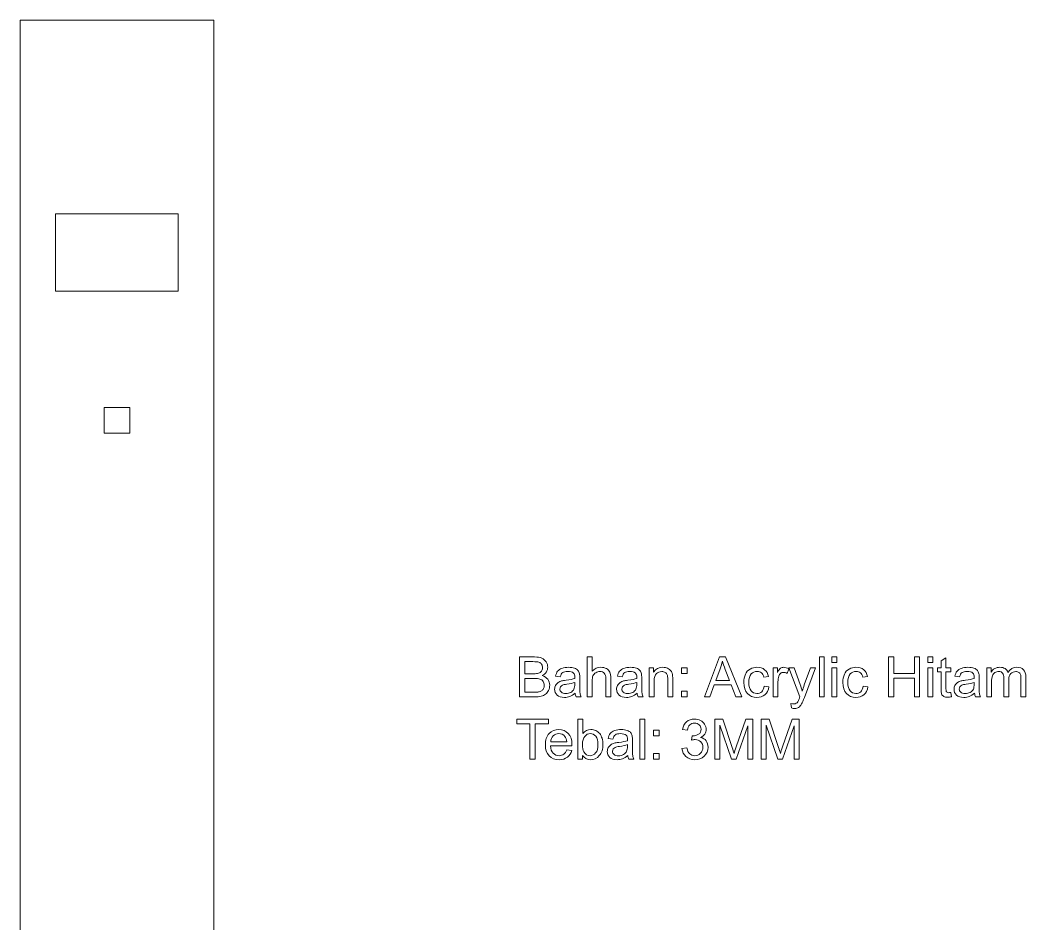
# Model space of a CAD drawing. Header units: centimetres. Extents: x -39 to 39, y -70 to 70.
# Drawn here: x -38.9 to 38.9, y 0 to 70 of the extents above; entities that cross this region are included whole.
import ezdxf

# ---------------------------------------------------------------- set-up
doc = ezdxf.new("R2010")
doc.units = ezdxf.units.CM
doc.header["$MEASUREMENT"] = 0
doc.layers.add('Layer 1', color=7, linetype='Continuous')

msp = doc.modelspace()

# ---------------------------------------------------------------- linework, layer by layer
at = {"layer": 'Layer 1', "color": 250, "lineweight": 20}
for points, knots in [([(-38.94875, -70), (-38.94875, -70), (-23.94875, -70), (-23.94875, -70), (-23.94875, -70), (-23.94875, 70), (-23.94875, 70), (-23.94875, 70), (-38.94875, 70), (-38.94875, 70), (-38.94875, 70), (-38.94875, -70), (-38.94875, -70)], [0, 0, 0, 0, 0.25, 0.25, 0.25, 0.5, 0.5, 0.5, 0.75, 0.75, 0.75, 1, 1, 1, 1]), ([(-36.19875, 55.00004), (-36.19875, 55.00004), (-30.94495, 55.00004), (-30.94495, 55.00004), (-30.94495, 55.00004), (-26.69875, 55.00004), (-26.69875, 55.00004), (-26.69875, 55.00004), (-26.69875, 52.01229), (-26.69875, 52.01229), (-26.69875, 52.01229), (-26.69875, 49.00004), (-26.69875, 49.00004), (-26.69875, 49.00004), (-36.19875, 49.00004), (-36.19875, 49.00004), (-36.19875, 49.00004), (-36.19875, 55.00004), (-36.19875, 55.00004)], [0, 0, 0, 0, 0.16666667, 0.16666667, 0.16666667, 0.33333333, 0.33333333, 0.33333333, 0.5, 0.5, 0.5, 0.66666667, 0.66666667, 0.66666667, 0.83333333, 0.83333333, 0.83333333, 1, 1, 1, 1]), ([(-32.44875, 40.00038), (-32.44875, 40.00038), (-31.43769, 40.00038), (-31.43769, 40.00038), (-31.43769, 40.00038), (-30.44875, 40.00038), (-30.44875, 40.00038), (-30.44875, 40.00038), (-30.44875, 38.85604), (-30.44875, 38.85604), (-30.44875, 38.85604), (-30.44875, 38.00038), (-30.44875, 38.00038), (-30.44875, 38.00038), (-32.44875, 38.00038), (-32.44875, 38.00038), (-32.44875, 38.00038), (-32.44875, 40.00038), (-32.44875, 40.00038)], [0, 0, 0, 0, 0.16666667, 0.16666667, 0.16666667, 0.33333333, 0.33333333, 0.33333333, 0.5, 0.5, 0.5, 0.66666667, 0.66666667, 0.66666667, 0.83333333, 0.83333333, 0.83333333, 1, 1, 1, 1])]:
    msp.add_open_spline(points, degree=3, knots=knots, dxfattribs=at)
at = {"layer": 'Layer 1', "color": 250, "lineweight": 9}
for points, knots in [([(-0.26784, 17.58457), (-0.26784, 17.58457), (-0.26784, 20.67369), (-0.26784, 20.67369), (-0.26784, 20.67369), (0.89131, 20.67369), (0.89131, 20.67369), (1.12715, 20.67369), (1.31627, 20.64277), (1.45936, 20.58021), (1.60174, 20.51765), (1.7132, 20.42129), (1.79373, 20.29114), (1.87499, 20.16171), (1.91525, 20.02581), (1.91525, 19.88343), (1.91525, 19.75184), (1.8793, 19.62744), (1.80811, 19.51095), (1.73692, 19.39447), (1.62906, 19.30027), (1.48453, 19.22836), (1.67149, 19.17371), (1.8153, 19.08023), (1.91525, 18.94792), (2.01592, 18.81633), (2.06626, 18.6603), (2.06626, 18.48053), (2.06626, 18.33528), (2.03534, 18.20081), (1.97422, 18.07641), (1.9131, 17.95201), (1.83759, 17.85638), (1.74771, 17.78879), (1.65784, 17.72191), (1.54493, 17.67086), (1.40975, 17.63634), (1.27385, 17.60183), (1.10775, 17.58457), (0.91071, 17.58457), (0.91071, 17.58457), (-0.26784, 17.58457), (-0.26784, 17.58457)], [0, 0, 0, 0, 0.07142857, 0.07142857, 0.07142857, 0.14285714, 0.14285714, 0.14285714, 0.21428571, 0.21428571, 0.21428571, 0.28571429, 0.28571429, 0.28571429, 0.35714286, 0.35714286, 0.35714286, 0.42857143, 0.42857143, 0.42857143, 0.5, 0.5, 0.5, 0.57142857, 0.57142857, 0.57142857, 0.64285714, 0.64285714, 0.64285714, 0.71428571, 0.71428571, 0.71428571, 0.78571429, 0.78571429, 0.78571429, 0.85714286, 0.85714286, 0.85714286, 0.92857143, 0.92857143, 0.92857143, 1, 1, 1, 1]), ([(0.14203, 19.37505), (0.14203, 19.37505), (0.81006, 19.37505), (0.81006, 19.37505), (0.99125, 19.37505), (1.1214, 19.38727), (1.19978, 19.411), (1.30405, 19.44192), (1.38242, 19.4937), (1.43492, 19.5656), (1.48741, 19.63751), (1.51401, 19.72739), (1.51401, 19.83597), (1.51401, 19.9388), (1.48956, 20.0294), (1.43995, 20.10706), (1.39106, 20.18544), (1.32059, 20.23937), (1.22926, 20.26813), (1.13794, 20.2969), (0.98118, 20.31128), (0.75972, 20.31128), (0.75972, 20.31128), (0.14203, 20.31128), (0.14203, 20.31128), (0.14203, 20.31128), (0.14203, 19.37505), (0.14203, 19.37505)], [0, 0, 0, 0, 0.11111111, 0.11111111, 0.11111111, 0.22222222, 0.22222222, 0.22222222, 0.33333333, 0.33333333, 0.33333333, 0.44444444, 0.44444444, 0.44444444, 0.55555556, 0.55555556, 0.55555556, 0.66666667, 0.66666667, 0.66666667, 0.77777778, 0.77777778, 0.77777778, 0.88888889, 0.88888889, 0.88888889, 1, 1, 1, 1]), ([(4.9792, 17.58457), (4.9792, 17.58457), (4.9792, 20.67369), (4.9792, 20.67369), (4.9792, 20.67369), (5.35887, 20.67369), (5.35887, 20.67369), (5.35887, 20.67369), (5.35887, 19.56201), (5.35887, 19.56201), (5.53504, 19.76838), (5.75723, 19.87121), (6.02616, 19.87121), (6.19083, 19.87121), (6.33393, 19.83885), (6.45617, 19.77341), (6.5777, 19.70798), (6.6647, 19.6181), (6.71719, 19.50304), (6.76968, 19.38799), (6.79557, 19.22045), (6.79557, 19.00185), (6.79557, 19.00185), (6.79557, 17.58457), (6.79557, 17.58457), (6.79557, 17.58457), (6.4159, 17.58457), (6.4159, 17.58457), (6.4159, 17.58457), (6.4159, 19.00042), (6.4159, 19.00042), (6.4159, 19.18953), (6.37491, 19.32759), (6.29366, 19.41388), (6.21169, 19.50017), (6.09663, 19.54331), (5.94707, 19.54331), (5.83561, 19.54331), (5.73063, 19.51455), (5.63212, 19.4563), (5.53361, 19.39806), (5.46385, 19.31896), (5.42143, 19.21901), (5.37972, 19.11978), (5.35887, 18.98244), (5.35887, 18.80699), (5.35887, 18.80699), (5.35887, 17.58457), (5.35887, 17.58457), (5.35887, 17.58457), (4.9792, 17.58457), (4.9792, 17.58457)], [0, 0, 0, 0, 0.05882353, 0.05882353, 0.05882353, 0.11764706, 0.11764706, 0.11764706, 0.17647059, 0.17647059, 0.17647059, 0.23529412, 0.23529412, 0.23529412, 0.29411765, 0.29411765, 0.29411765, 0.35294118, 0.35294118, 0.35294118, 0.41176471, 0.41176471, 0.41176471, 0.47058824, 0.47058824, 0.47058824, 0.52941176, 0.52941176, 0.52941176, 0.58823529, 0.58823529, 0.58823529, 0.64705882, 0.64705882, 0.64705882, 0.70588235, 0.70588235, 0.70588235, 0.76470588, 0.76470588, 0.76470588, 0.82352941, 0.82352941, 0.82352941, 0.88235294, 0.88235294, 0.88235294, 0.94117647, 0.94117647, 0.94117647, 1, 1, 1, 1]), ([(14.04594, 17.58457), (14.04594, 17.58457), (15.23096, 20.67369), (15.23096, 20.67369), (15.23096, 20.67369), (15.68038, 20.67369), (15.68038, 20.67369), (15.68038, 20.67369), (16.93803, 17.58457), (16.93803, 17.58457), (16.93803, 17.58457), (16.47279, 17.58457), (16.47279, 17.58457), (16.47279, 17.58457), (16.11542, 18.5208), (16.11542, 18.5208), (16.11542, 18.5208), (14.81462, 18.5208), (14.81462, 18.5208), (14.81462, 18.5208), (14.47954, 17.58457), (14.47954, 17.58457), (14.47954, 17.58457), (14.04594, 17.58457), (14.04594, 17.58457)], [0, 0, 0, 0, 0.125, 0.125, 0.125, 0.25, 0.25, 0.25, 0.375, 0.375, 0.375, 0.5, 0.5, 0.5, 0.625, 0.625, 0.625, 0.75, 0.75, 0.75, 0.875, 0.875, 0.875, 1, 1, 1, 1]), ([(14.93471, 18.85301), (14.93471, 18.85301), (15.98742, 18.85301), (15.98742, 18.85301), (15.98742, 18.85301), (15.66528, 19.70942), (15.66528, 19.70942), (15.56821, 19.96972), (15.49486, 20.18472), (15.44381, 20.35442), (15.40138, 20.15308), (15.34458, 19.95534), (15.27339, 19.75975), (15.27339, 19.75975), (14.93471, 18.85301), (14.93471, 18.85301)], [0, 0, 0, 0, 0.2, 0.2, 0.2, 0.4, 0.4, 0.4, 0.6, 0.6, 0.6, 0.8, 0.8, 0.8, 1, 1, 1, 1]), ([(22.95736, 17.58457), (22.95736, 17.58457), (22.95736, 20.67369), (22.95736, 20.67369), (22.95736, 20.67369), (23.33703, 20.67369), (23.33703, 20.67369), (23.33703, 20.67369), (23.33703, 17.58457), (23.33703, 17.58457), (23.33703, 17.58457), (22.95736, 17.58457), (22.95736, 17.58457)], [0, 0, 0, 0, 0.25, 0.25, 0.25, 0.5, 0.5, 0.5, 0.75, 0.75, 0.75, 1, 1, 1, 1]), ([(23.92451, 20.24225), (23.92451, 20.24225), (23.92451, 20.67369), (23.92451, 20.67369), (23.92451, 20.67369), (24.30418, 20.67369), (24.30418, 20.67369), (24.30418, 20.67369), (24.30418, 20.24225), (24.30418, 20.24225), (24.30418, 20.24225), (23.92451, 20.24225), (23.92451, 20.24225)], [0, 0, 0, 0, 0.25, 0.25, 0.25, 0.5, 0.5, 0.5, 0.75, 0.75, 0.75, 1, 1, 1, 1]), ([(28.30365, 17.58457), (28.30365, 17.58457), (28.30365, 20.67369), (28.30365, 20.67369), (28.30365, 20.67369), (28.71352, 20.67369), (28.71352, 20.67369), (28.71352, 20.67369), (28.71352, 19.40094), (28.71352, 19.40094), (28.71352, 19.40094), (30.30985, 19.40094), (30.30985, 19.40094), (30.30985, 19.40094), (30.30985, 20.67369), (30.30985, 20.67369), (30.30985, 20.67369), (30.71972, 20.67369), (30.71972, 20.67369), (30.71972, 20.67369), (30.71972, 17.58457), (30.71972, 17.58457), (30.71972, 17.58457), (30.30985, 17.58457), (30.30985, 17.58457), (30.30985, 17.58457), (30.30985, 19.03853), (30.30985, 19.03853), (30.30985, 19.03853), (28.71352, 19.03853), (28.71352, 19.03853), (28.71352, 19.03853), (28.71352, 17.58457), (28.71352, 17.58457), (28.71352, 17.58457), (28.30365, 17.58457), (28.30365, 17.58457)], [0, 0, 0, 0, 0.08333333, 0.08333333, 0.08333333, 0.16666667, 0.16666667, 0.16666667, 0.25, 0.25, 0.25, 0.33333333, 0.33333333, 0.33333333, 0.41666667, 0.41666667, 0.41666667, 0.5, 0.5, 0.5, 0.58333333, 0.58333333, 0.58333333, 0.66666667, 0.66666667, 0.66666667, 0.75, 0.75, 0.75, 0.83333333, 0.83333333, 0.83333333, 0.91666667, 0.91666667, 0.91666667, 1, 1, 1, 1]), ([(31.35466, 20.24225), (31.35466, 20.24225), (31.35466, 20.67369), (31.35466, 20.67369), (31.35466, 20.67369), (31.73432, 20.67369), (31.73432, 20.67369), (31.73432, 20.67369), (31.73432, 20.24225), (31.73432, 20.24225), (31.73432, 20.24225), (31.35466, 20.24225), (31.35466, 20.24225)], [0, 0, 0, 0, 0.25, 0.25, 0.25, 0.5, 0.5, 0.5, 0.75, 0.75, 0.75, 1, 1, 1, 1]), ([(33.13722, 17.92325), (33.13722, 17.92325), (33.189, 17.58817), (33.189, 17.58817), (33.08257, 17.56587), (32.98695, 17.55437), (32.90353, 17.55437), (32.76618, 17.55437), (32.65976, 17.57594), (32.58354, 17.6198), (32.50804, 17.66367), (32.45484, 17.72047), (32.42391, 17.79166), (32.39299, 17.86285), (32.37789, 18.01242), (32.37789, 18.24036), (32.37789, 18.24036), (32.37789, 19.53037), (32.37789, 19.53037), (32.37789, 19.53037), (32.09746, 19.53037), (32.09746, 19.53037), (32.09746, 19.53037), (32.09746, 19.82375), (32.09746, 19.82375), (32.09746, 19.82375), (32.37789, 19.82375), (32.37789, 19.82375), (32.37789, 19.82375), (32.37789, 20.37743), (32.37789, 20.37743), (32.37789, 20.37743), (32.75756, 20.60538), (32.75756, 20.60538), (32.75756, 20.60538), (32.75756, 19.82375), (32.75756, 19.82375), (32.75756, 19.82375), (33.13722, 19.82375), (33.13722, 19.82375), (33.13722, 19.82375), (33.13722, 19.53037), (33.13722, 19.53037), (33.13722, 19.53037), (32.75756, 19.53037), (32.75756, 19.53037), (32.75756, 19.53037), (32.75756, 18.21879), (32.75756, 18.21879), (32.75756, 18.11021), (32.76403, 18.04046), (32.77769, 18.00954), (32.79063, 17.97862), (32.8122, 17.95417), (32.84241, 17.93548), (32.87261, 17.9175), (32.91575, 17.90815), (32.97184, 17.90815), (33.01354, 17.90815), (33.06891, 17.91318), (33.13722, 17.92325)], [0, 0, 0, 0, 0.05, 0.05, 0.05, 0.1, 0.1, 0.1, 0.15, 0.15, 0.15, 0.2, 0.2, 0.2, 0.25, 0.25, 0.25, 0.3, 0.3, 0.3, 0.35, 0.35, 0.35, 0.4, 0.4, 0.4, 0.45, 0.45, 0.45, 0.5, 0.5, 0.5, 0.55, 0.55, 0.55, 0.6, 0.6, 0.6, 0.65, 0.65, 0.65, 0.7, 0.7, 0.7, 0.75, 0.75, 0.75, 0.8, 0.8, 0.8, 0.85, 0.85, 0.85, 0.9, 0.9, 0.9, 0.95, 0.95, 0.95, 1, 1, 1, 1]), ([(4.04226, 17.86501), (3.90132, 17.74492), (3.76541, 17.66079), (3.63526, 17.61118), (3.50511, 17.56156), (3.36561, 17.53711), (3.21606, 17.53711), (2.97013, 17.53711), (2.78101, 17.59679), (2.6487, 17.71688), (2.5164, 17.83624), (2.45024, 17.98941), (2.45024, 18.17564), (2.45024, 18.28494), (2.47541, 18.38489), (2.52502, 18.4755), (2.57536, 18.5661), (2.64079, 18.63801), (2.72133, 18.69265), (2.80258, 18.7473), (2.89319, 18.78901), (2.99457, 18.81705), (3.06936, 18.83647), (3.18225, 18.85516), (3.33254, 18.87386), (3.63886, 18.90981), (3.86537, 18.95368), (4.0099, 19.00401), (4.01135, 19.05578), (4.01206, 19.08886), (4.01206, 19.10252), (4.01206, 19.2564), (3.9761, 19.36498), (3.90419, 19.42826), (3.80712, 19.51383), (3.66259, 19.55626), (3.47132, 19.55626), (3.29227, 19.55626), (3.15997, 19.52462), (3.07511, 19.46206), (2.98954, 19.3995), (2.92698, 19.28876), (2.88599, 19.12913), (2.88599, 19.12913), (2.51495, 19.1809), (2.51495, 19.1809), (2.54876, 19.33982), (2.60412, 19.46853), (2.68178, 19.56632), (2.75944, 19.66412), (2.87161, 19.7389), (3.0183, 19.79211), (3.16427, 19.8446), (3.33469, 19.87121), (3.5274, 19.87121), (3.71868, 19.87121), (3.87471, 19.84892), (3.9948, 19.80361), (4.11416, 19.75831), (4.20261, 19.70223), (4.2587, 19.63391), (4.31478, 19.5656), (4.35433, 19.47932), (4.37734, 19.37505), (4.38957, 19.31033), (4.39604, 19.19384), (4.39604, 19.0263), (4.39604, 19.0263), (4.39604, 18.52295), (4.39604, 18.52295), (4.39604, 18.17133), (4.40395, 17.94914), (4.41977, 17.85494), (4.43487, 17.76074), (4.46651, 17.67086), (4.51253, 17.58457), (4.51253, 17.58457), (4.1156, 17.58457), (4.1156, 17.58457), (4.07749, 17.66439), (4.05304, 17.75787), (4.04226, 17.86501)], [0, 0, 0, 0, 0.03703704, 0.03703704, 0.03703704, 0.07407407, 0.07407407, 0.07407407, 0.11111111, 0.11111111, 0.11111111, 0.14814815, 0.14814815, 0.14814815, 0.18518519, 0.18518519, 0.18518519, 0.22222222, 0.22222222, 0.22222222, 0.25925926, 0.25925926, 0.25925926, 0.2962963, 0.2962963, 0.2962963, 0.33333333, 0.33333333, 0.33333333, 0.37037037, 0.37037037, 0.37037037, 0.40740741, 0.40740741, 0.40740741, 0.44444444, 0.44444444, 0.44444444, 0.48148148, 0.48148148, 0.48148148, 0.51851852, 0.51851852, 0.51851852, 0.55555556, 0.55555556, 0.55555556, 0.59259259, 0.59259259, 0.59259259, 0.62962963, 0.62962963, 0.62962963, 0.66666667, 0.66666667, 0.66666667, 0.7037037, 0.7037037, 0.7037037, 0.74074074, 0.74074074, 0.74074074, 0.77777778, 0.77777778, 0.77777778, 0.81481481, 0.81481481, 0.81481481, 0.85185185, 0.85185185, 0.85185185, 0.88888889, 0.88888889, 0.88888889, 0.92592593, 0.92592593, 0.92592593, 0.96296296, 0.96296296, 0.96296296, 1, 1, 1, 1]), ([(8.84132, 17.86501), (8.70039, 17.74492), (8.56447, 17.66079), (8.43432, 17.61118), (8.30417, 17.56156), (8.16468, 17.53711), (8.01511, 17.53711), (7.76919, 17.53711), (7.58007, 17.59679), (7.44776, 17.71688), (7.31545, 17.83624), (7.2493, 17.98941), (7.2493, 18.17564), (7.2493, 18.28494), (7.27447, 18.38489), (7.32408, 18.4755), (7.37442, 18.5661), (7.43986, 18.63801), (7.52039, 18.69265), (7.60164, 18.7473), (7.69224, 18.78901), (7.79363, 18.81705), (7.86842, 18.83647), (7.98131, 18.85516), (8.1316, 18.87386), (8.43792, 18.90981), (8.66443, 18.95368), (8.80896, 19.00401), (8.8104, 19.05578), (8.81112, 19.08886), (8.81112, 19.10252), (8.81112, 19.2564), (8.77516, 19.36498), (8.70325, 19.42826), (8.60618, 19.51383), (8.46165, 19.55626), (8.27038, 19.55626), (8.09133, 19.55626), (7.95902, 19.52462), (7.87417, 19.46206), (7.7886, 19.3995), (7.72604, 19.28876), (7.68506, 19.12913), (7.68506, 19.12913), (7.31401, 19.1809), (7.31401, 19.1809), (7.34781, 19.33982), (7.40318, 19.46853), (7.48084, 19.56632), (7.5585, 19.66412), (7.67068, 19.7389), (7.81736, 19.79211), (7.96333, 19.8446), (8.13375, 19.87121), (8.32646, 19.87121), (8.51774, 19.87121), (8.67377, 19.84892), (8.79386, 19.80361), (8.91323, 19.75831), (9.00168, 19.70223), (9.05776, 19.63391), (9.11384, 19.5656), (9.15339, 19.47932), (9.17641, 19.37505), (9.18863, 19.31033), (9.1951, 19.19384), (9.1951, 19.0263), (9.1951, 19.0263), (9.1951, 18.52295), (9.1951, 18.52295), (9.1951, 18.17133), (9.20301, 17.94914), (9.21883, 17.85494), (9.23393, 17.76074), (9.26557, 17.67086), (9.3116, 17.58457), (9.3116, 17.58457), (8.91466, 17.58457), (8.91466, 17.58457), (8.87655, 17.66439), (8.8521, 17.75787), (8.84132, 17.86501)], [0, 0, 0, 0, 0.03703704, 0.03703704, 0.03703704, 0.07407407, 0.07407407, 0.07407407, 0.11111111, 0.11111111, 0.11111111, 0.14814815, 0.14814815, 0.14814815, 0.18518519, 0.18518519, 0.18518519, 0.22222222, 0.22222222, 0.22222222, 0.25925926, 0.25925926, 0.25925926, 0.2962963, 0.2962963, 0.2962963, 0.33333333, 0.33333333, 0.33333333, 0.37037037, 0.37037037, 0.37037037, 0.40740741, 0.40740741, 0.40740741, 0.44444444, 0.44444444, 0.44444444, 0.48148148, 0.48148148, 0.48148148, 0.51851852, 0.51851852, 0.51851852, 0.55555556, 0.55555556, 0.55555556, 0.59259259, 0.59259259, 0.59259259, 0.62962963, 0.62962963, 0.62962963, 0.66666667, 0.66666667, 0.66666667, 0.7037037, 0.7037037, 0.7037037, 0.74074074, 0.74074074, 0.74074074, 0.77777778, 0.77777778, 0.77777778, 0.81481481, 0.81481481, 0.81481481, 0.85185185, 0.85185185, 0.85185185, 0.88888889, 0.88888889, 0.88888889, 0.92592593, 0.92592593, 0.92592593, 0.96296296, 0.96296296, 0.96296296, 1, 1, 1, 1]), ([(9.77826, 17.58457), (9.77826, 17.58457), (9.77826, 19.82375), (9.77826, 19.82375), (9.77826, 19.82375), (10.1191, 19.82375), (10.1191, 19.82375), (10.1191, 19.82375), (10.1191, 19.50592), (10.1191, 19.50592), (10.28305, 19.74968), (10.52034, 19.87121), (10.83026, 19.87121), (10.96544, 19.87121), (11.08912, 19.84676), (11.20202, 19.79858), (11.31491, 19.7504), (11.39976, 19.68641), (11.45585, 19.60803), (11.51193, 19.52965), (11.55148, 19.43617), (11.57377, 19.32831), (11.58744, 19.25784), (11.59463, 19.13488), (11.59463, 18.95943), (11.59463, 18.95943), (11.59463, 17.58457), (11.59463, 17.58457), (11.59463, 17.58457), (11.21496, 17.58457), (11.21496, 17.58457), (11.21496, 17.58457), (11.21496, 18.94505), (11.21496, 18.94505), (11.21496, 19.09965), (11.20058, 19.21542), (11.1711, 19.29164), (11.14161, 19.36786), (11.08912, 19.42898), (11.01434, 19.475), (10.93956, 19.5203), (10.85111, 19.54331), (10.75044, 19.54331), (10.58937, 19.54331), (10.45059, 19.49226), (10.33338, 19.38943), (10.21617, 19.28732), (10.15793, 19.09246), (10.15793, 18.80627), (10.15793, 18.80627), (10.15793, 17.58457), (10.15793, 17.58457), (10.15793, 17.58457), (9.77826, 17.58457), (9.77826, 17.58457)], [0, 0, 0, 0, 0.05555556, 0.05555556, 0.05555556, 0.11111111, 0.11111111, 0.11111111, 0.16666667, 0.16666667, 0.16666667, 0.22222222, 0.22222222, 0.22222222, 0.27777778, 0.27777778, 0.27777778, 0.33333333, 0.33333333, 0.33333333, 0.38888889, 0.38888889, 0.38888889, 0.44444444, 0.44444444, 0.44444444, 0.5, 0.5, 0.5, 0.55555556, 0.55555556, 0.55555556, 0.61111111, 0.61111111, 0.61111111, 0.66666667, 0.66666667, 0.66666667, 0.72222222, 0.72222222, 0.72222222, 0.77777778, 0.77777778, 0.77777778, 0.83333333, 0.83333333, 0.83333333, 0.88888889, 0.88888889, 0.88888889, 0.94444444, 0.94444444, 0.94444444, 1, 1, 1, 1]), ([(12.28134, 19.39231), (12.28134, 19.39231), (12.28134, 19.82375), (12.28134, 19.82375), (12.28134, 19.82375), (12.71278, 19.82375), (12.71278, 19.82375), (12.71278, 19.82375), (12.71278, 19.39231), (12.71278, 19.39231), (12.71278, 19.39231), (12.28134, 19.39231), (12.28134, 19.39231)], [0, 0, 0, 0, 0.25, 0.25, 0.25, 0.5, 0.5, 0.5, 0.75, 0.75, 0.75, 1, 1, 1, 1]), ([(18.67746, 18.40431), (18.67746, 18.40431), (19.0485, 18.35253), (19.0485, 18.35253), (19.00751, 18.09727), (18.90396, 17.89808), (18.73642, 17.75355), (18.56888, 17.60902), (18.3625, 17.53711), (18.11874, 17.53711), (17.81314, 17.53711), (17.56721, 17.63706), (17.38169, 17.83696), (17.19546, 18.03686), (17.1027, 18.32305), (17.1027, 18.69553), (17.1027, 18.93714), (17.14296, 19.14782), (17.22278, 19.32903), (17.3026, 19.50952), (17.42412, 19.64542), (17.58807, 19.7353), (17.7513, 19.82591), (17.92891, 19.87121), (18.12162, 19.87121), (18.36394, 19.87121), (18.56312, 19.81009), (18.717, 19.68713), (18.8716, 19.56417), (18.97084, 19.38943), (19.01398, 19.16364), (19.01398, 19.16364), (18.64726, 19.10756), (18.64726, 19.10756), (18.61202, 19.25784), (18.55018, 19.37074), (18.4603, 19.44696), (18.37113, 19.52246), (18.26327, 19.56057), (18.13672, 19.56057), (17.94544, 19.56057), (17.79013, 19.49226), (17.67004, 19.35564), (17.55068, 19.21829), (17.49099, 19.00257), (17.49099, 18.70632), (17.49099, 18.40575), (17.54852, 18.18787), (17.66357, 18.05196), (17.77934, 17.91606), (17.92962, 17.84775), (18.11443, 17.84775), (18.26399, 17.84775), (18.38839, 17.89305), (18.48762, 17.98437), (18.58757, 18.07497), (18.65085, 18.21519), (18.67746, 18.40431)], [0, 0, 0, 0, 0.05263158, 0.05263158, 0.05263158, 0.10526316, 0.10526316, 0.10526316, 0.15789474, 0.15789474, 0.15789474, 0.21052632, 0.21052632, 0.21052632, 0.26315789, 0.26315789, 0.26315789, 0.31578947, 0.31578947, 0.31578947, 0.36842105, 0.36842105, 0.36842105, 0.42105263, 0.42105263, 0.42105263, 0.47368421, 0.47368421, 0.47368421, 0.52631579, 0.52631579, 0.52631579, 0.57894737, 0.57894737, 0.57894737, 0.63157895, 0.63157895, 0.63157895, 0.68421053, 0.68421053, 0.68421053, 0.73684211, 0.73684211, 0.73684211, 0.78947368, 0.78947368, 0.78947368, 0.84210526, 0.84210526, 0.84210526, 0.89473684, 0.89473684, 0.89473684, 0.94736842, 0.94736842, 0.94736842, 1, 1, 1, 1]), ([(19.36777, 17.58457), (19.36777, 17.58457), (19.36777, 19.82375), (19.36777, 19.82375), (19.36777, 19.82375), (19.70861, 19.82375), (19.70861, 19.82375), (19.70861, 19.82375), (19.70861, 19.48075), (19.70861, 19.48075), (19.79561, 19.63967), (19.87615, 19.74465), (19.95022, 19.79499), (20.02428, 19.84604), (20.10553, 19.87121), (20.19398, 19.87121), (20.32197, 19.87121), (20.45212, 19.83094), (20.58443, 19.75112), (20.58443, 19.75112), (20.44925, 19.40094), (20.44925, 19.40094), (20.3572, 19.45271), (20.26516, 19.4786), (20.17312, 19.4786), (20.09044, 19.4786), (20.01637, 19.45343), (19.95093, 19.40381), (19.8855, 19.3542), (19.83876, 19.28517), (19.81071, 19.19672), (19.76829, 19.06226), (19.74743, 18.91485), (19.74743, 18.75449), (19.74743, 18.75449), (19.74743, 17.58457), (19.74743, 17.58457), (19.74743, 17.58457), (19.36777, 17.58457), (19.36777, 17.58457)], [0, 0, 0, 0, 0.07692308, 0.07692308, 0.07692308, 0.15384615, 0.15384615, 0.15384615, 0.23076923, 0.23076923, 0.23076923, 0.30769231, 0.30769231, 0.30769231, 0.38461538, 0.38461538, 0.38461538, 0.46153846, 0.46153846, 0.46153846, 0.53846154, 0.53846154, 0.53846154, 0.61538462, 0.61538462, 0.61538462, 0.69230769, 0.69230769, 0.69230769, 0.76923077, 0.76923077, 0.76923077, 0.84615385, 0.84615385, 0.84615385, 0.92307692, 0.92307692, 0.92307692, 1, 1, 1, 1]), ([(20.79152, 16.72385), (20.79152, 16.72385), (20.74838, 17.07475), (20.74838, 17.07475), (20.83179, 17.05246), (20.90371, 17.04095), (20.96554, 17.04095), (21.05039, 17.04095), (21.11798, 17.05534), (21.16832, 17.08338), (21.21938, 17.11142), (21.26109, 17.15097), (21.29343, 17.20131), (21.31716, 17.23942), (21.35599, 17.33362), (21.4092, 17.48462), (21.41639, 17.50547), (21.42718, 17.53639), (21.443, 17.57738), (21.443, 17.57738), (20.59306, 19.82375), (20.59306, 19.82375), (20.59306, 19.82375), (20.99862, 19.82375), (20.99862, 19.82375), (20.99862, 19.82375), (21.46601, 18.53086), (21.46601, 18.53086), (21.52713, 18.36764), (21.58106, 18.19506), (21.62924, 18.01385), (21.6731, 18.18427), (21.72487, 18.35253), (21.78528, 18.51792), (21.78528, 18.51792), (22.26274, 19.82375), (22.26274, 19.82375), (22.26274, 19.82375), (22.64169, 19.82375), (22.64169, 19.82375), (22.64169, 19.82375), (21.79534, 17.54574), (21.79534, 17.54574), (21.70402, 17.30054), (21.63283, 17.13228), (21.58179, 17.03952), (21.51419, 16.91512), (21.43653, 16.8238), (21.34952, 16.76555), (21.26179, 16.70731), (21.15753, 16.67854), (21.03673, 16.67854), (20.96338, 16.67854), (20.88141, 16.69364), (20.79152, 16.72385)], [0, 0, 0, 0, 0.05555556, 0.05555556, 0.05555556, 0.11111111, 0.11111111, 0.11111111, 0.16666667, 0.16666667, 0.16666667, 0.22222222, 0.22222222, 0.22222222, 0.27777778, 0.27777778, 0.27777778, 0.33333333, 0.33333333, 0.33333333, 0.38888889, 0.38888889, 0.38888889, 0.44444444, 0.44444444, 0.44444444, 0.5, 0.5, 0.5, 0.55555556, 0.55555556, 0.55555556, 0.61111111, 0.61111111, 0.61111111, 0.66666667, 0.66666667, 0.66666667, 0.72222222, 0.72222222, 0.72222222, 0.77777778, 0.77777778, 0.77777778, 0.83333333, 0.83333333, 0.83333333, 0.88888889, 0.88888889, 0.88888889, 0.94444444, 0.94444444, 0.94444444, 1, 1, 1, 1]), ([(23.92451, 17.58457), (23.92451, 17.58457), (23.92451, 19.82375), (23.92451, 19.82375), (23.92451, 19.82375), (24.30418, 19.82375), (24.30418, 19.82375), (24.30418, 19.82375), (24.30418, 17.58457), (24.30418, 17.58457), (24.30418, 17.58457), (23.92451, 17.58457), (23.92451, 17.58457)], [0, 0, 0, 0, 0.25, 0.25, 0.25, 0.5, 0.5, 0.5, 0.75, 0.75, 0.75, 1, 1, 1, 1]), ([(26.34562, 18.40431), (26.34562, 18.40431), (26.71666, 18.35253), (26.71666, 18.35253), (26.67567, 18.09727), (26.57212, 17.89808), (26.40458, 17.75355), (26.23704, 17.60902), (26.03066, 17.53711), (25.7869, 17.53711), (25.4813, 17.53711), (25.23537, 17.63706), (25.04986, 17.83696), (24.86362, 18.03686), (24.77086, 18.32305), (24.77086, 18.69553), (24.77086, 18.93714), (24.81112, 19.14782), (24.89094, 19.32903), (24.97076, 19.50952), (25.09228, 19.64542), (25.25623, 19.7353), (25.41947, 19.82591), (25.59707, 19.87121), (25.78978, 19.87121), (26.0321, 19.87121), (26.23129, 19.81009), (26.38516, 19.68713), (26.53976, 19.56417), (26.639, 19.38943), (26.68215, 19.16364), (26.68215, 19.16364), (26.31542, 19.10756), (26.31542, 19.10756), (26.28018, 19.25784), (26.21834, 19.37074), (26.12846, 19.44696), (26.03929, 19.52246), (25.93143, 19.56057), (25.80488, 19.56057), (25.6136, 19.56057), (25.45829, 19.49226), (25.3382, 19.35564), (25.21884, 19.21829), (25.15915, 19.00257), (25.15915, 18.70632), (25.15915, 18.40575), (25.21668, 18.18787), (25.33173, 18.05196), (25.4475, 17.91606), (25.59778, 17.84775), (25.78259, 17.84775), (25.93215, 17.84775), (26.05656, 17.89305), (26.15578, 17.98437), (26.25573, 18.07497), (26.31901, 18.21519), (26.34562, 18.40431)], [0, 0, 0, 0, 0.05263158, 0.05263158, 0.05263158, 0.10526316, 0.10526316, 0.10526316, 0.15789474, 0.15789474, 0.15789474, 0.21052632, 0.21052632, 0.21052632, 0.26315789, 0.26315789, 0.26315789, 0.31578947, 0.31578947, 0.31578947, 0.36842105, 0.36842105, 0.36842105, 0.42105263, 0.42105263, 0.42105263, 0.47368421, 0.47368421, 0.47368421, 0.52631579, 0.52631579, 0.52631579, 0.57894737, 0.57894737, 0.57894737, 0.63157895, 0.63157895, 0.63157895, 0.68421053, 0.68421053, 0.68421053, 0.73684211, 0.73684211, 0.73684211, 0.78947368, 0.78947368, 0.78947368, 0.84210526, 0.84210526, 0.84210526, 0.89473684, 0.89473684, 0.89473684, 0.94736842, 0.94736842, 0.94736842, 1, 1, 1, 1]), ([(31.35466, 17.58457), (31.35466, 17.58457), (31.35466, 19.82375), (31.35466, 19.82375), (31.35466, 19.82375), (31.73432, 19.82375), (31.73432, 19.82375), (31.73432, 19.82375), (31.73432, 17.58457), (31.73432, 17.58457), (31.73432, 17.58457), (31.35466, 17.58457), (31.35466, 17.58457)], [0, 0, 0, 0, 0.25, 0.25, 0.25, 0.5, 0.5, 0.5, 0.75, 0.75, 0.75, 1, 1, 1, 1]), ([(34.97445, 17.86501), (34.83351, 17.74492), (34.6976, 17.66079), (34.56745, 17.61118), (34.4373, 17.56156), (34.2978, 17.53711), (34.14824, 17.53711), (33.90232, 17.53711), (33.7132, 17.59679), (33.58089, 17.71688), (33.44859, 17.83624), (33.38243, 17.98941), (33.38243, 18.17564), (33.38243, 18.28494), (33.4076, 18.38489), (33.45721, 18.4755), (33.50756, 18.5661), (33.57298, 18.63801), (33.65352, 18.69265), (33.73477, 18.7473), (33.82537, 18.78901), (33.92676, 18.81705), (34.00155, 18.83647), (34.11444, 18.85516), (34.26473, 18.87386), (34.57105, 18.90981), (34.79756, 18.95368), (34.94209, 19.00401), (34.94353, 19.05578), (34.94425, 19.08886), (34.94425, 19.10252), (34.94425, 19.2564), (34.90829, 19.36498), (34.83638, 19.42826), (34.73931, 19.51383), (34.59478, 19.55626), (34.40351, 19.55626), (34.22446, 19.55626), (34.09216, 19.52462), (34.0073, 19.46206), (33.92173, 19.3995), (33.85917, 19.28876), (33.81818, 19.12913), (33.81818, 19.12913), (33.44714, 19.1809), (33.44714, 19.1809), (33.48094, 19.33982), (33.53631, 19.46853), (33.61397, 19.56632), (33.69163, 19.66412), (33.8038, 19.7389), (33.95049, 19.79211), (34.09646, 19.8446), (34.26689, 19.87121), (34.45959, 19.87121), (34.65087, 19.87121), (34.8069, 19.84892), (34.92699, 19.80361), (35.04635, 19.75831), (35.1348, 19.70223), (35.19089, 19.63391), (35.24697, 19.5656), (35.28652, 19.47932), (35.30953, 19.37505), (35.32176, 19.31033), (35.32823, 19.19384), (35.32823, 19.0263), (35.32823, 19.0263), (35.32823, 18.52295), (35.32823, 18.52295), (35.32823, 18.17133), (35.33614, 17.94914), (35.35196, 17.85494), (35.36707, 17.76074), (35.3987, 17.67086), (35.44472, 17.58457), (35.44472, 17.58457), (35.04779, 17.58457), (35.04779, 17.58457), (35.00968, 17.66439), (34.98523, 17.75787), (34.97445, 17.86501)], [0, 0, 0, 0, 0.03703704, 0.03703704, 0.03703704, 0.07407407, 0.07407407, 0.07407407, 0.11111111, 0.11111111, 0.11111111, 0.14814815, 0.14814815, 0.14814815, 0.18518519, 0.18518519, 0.18518519, 0.22222222, 0.22222222, 0.22222222, 0.25925926, 0.25925926, 0.25925926, 0.2962963, 0.2962963, 0.2962963, 0.33333333, 0.33333333, 0.33333333, 0.37037037, 0.37037037, 0.37037037, 0.40740741, 0.40740741, 0.40740741, 0.44444444, 0.44444444, 0.44444444, 0.48148148, 0.48148148, 0.48148148, 0.51851852, 0.51851852, 0.51851852, 0.55555556, 0.55555556, 0.55555556, 0.59259259, 0.59259259, 0.59259259, 0.62962963, 0.62962963, 0.62962963, 0.66666667, 0.66666667, 0.66666667, 0.7037037, 0.7037037, 0.7037037, 0.74074074, 0.74074074, 0.74074074, 0.77777778, 0.77777778, 0.77777778, 0.81481481, 0.81481481, 0.81481481, 0.85185185, 0.85185185, 0.85185185, 0.88888889, 0.88888889, 0.88888889, 0.92592593, 0.92592593, 0.92592593, 0.96296296, 0.96296296, 0.96296296, 1, 1, 1, 1]), ([(35.91139, 17.58457), (35.91139, 17.58457), (35.91139, 19.82375), (35.91139, 19.82375), (35.91139, 19.82375), (36.25223, 19.82375), (36.25223, 19.82375), (36.25223, 19.82375), (36.25223, 19.50736), (36.25223, 19.50736), (36.32198, 19.61666), (36.41546, 19.7051), (36.53195, 19.77126), (36.64844, 19.83813), (36.78074, 19.87121), (36.92959, 19.87121), (37.09498, 19.87121), (37.23088, 19.83669), (37.33659, 19.76838), (37.44229, 19.69935), (37.51707, 19.60371), (37.56021, 19.48003), (37.73854, 19.74106), (37.96936, 19.87121), (38.25412, 19.87121), (38.47703, 19.87121), (38.64888, 19.81009), (38.76825, 19.68713), (38.88833, 19.56417), (38.94874, 19.37505), (38.94874, 19.11978), (38.94874, 19.11978), (38.94874, 17.58457), (38.94874, 17.58457), (38.94874, 17.58457), (38.56907, 17.58457), (38.56907, 17.58457), (38.56907, 17.58457), (38.56907, 18.99394), (38.56907, 18.99394), (38.56907, 19.14495), (38.55612, 19.25425), (38.53168, 19.32112), (38.50724, 19.38799), (38.46265, 19.4412), (38.39721, 19.48219), (38.33249, 19.52318), (38.25627, 19.54331), (38.16927, 19.54331), (38.01107, 19.54331), (37.8802, 19.49082), (37.77594, 19.38656), (37.67167, 19.28157), (37.6199, 19.11403), (37.6199, 18.88393), (37.6199, 18.88393), (37.6199, 17.58457), (37.6199, 17.58457), (37.6199, 17.58457), (37.24023, 17.58457), (37.24023, 17.58457), (37.24023, 17.58457), (37.24023, 19.03781), (37.24023, 19.03781), (37.24023, 19.20607), (37.20931, 19.33263), (37.14747, 19.41676), (37.08564, 19.50089), (36.98424, 19.54331), (36.84402, 19.54331), (36.7376, 19.54331), (36.63909, 19.51527), (36.5485, 19.45918), (36.45788, 19.40309), (36.39245, 19.32112), (36.35146, 19.21254), (36.31119, 19.10468), (36.29106, 18.94864), (36.29106, 18.74515), (36.29106, 18.74515), (36.29106, 17.58457), (36.29106, 17.58457), (36.29106, 17.58457), (35.91139, 17.58457), (35.91139, 17.58457)], [0, 0, 0, 0, 0.03571429, 0.03571429, 0.03571429, 0.07142857, 0.07142857, 0.07142857, 0.10714286, 0.10714286, 0.10714286, 0.14285714, 0.14285714, 0.14285714, 0.17857143, 0.17857143, 0.17857143, 0.21428571, 0.21428571, 0.21428571, 0.25, 0.25, 0.25, 0.28571429, 0.28571429, 0.28571429, 0.32142857, 0.32142857, 0.32142857, 0.35714286, 0.35714286, 0.35714286, 0.39285714, 0.39285714, 0.39285714, 0.42857143, 0.42857143, 0.42857143, 0.46428571, 0.46428571, 0.46428571, 0.5, 0.5, 0.5, 0.53571429, 0.53571429, 0.53571429, 0.57142857, 0.57142857, 0.57142857, 0.60714286, 0.60714286, 0.60714286, 0.64285714, 0.64285714, 0.64285714, 0.67857143, 0.67857143, 0.67857143, 0.71428571, 0.71428571, 0.71428571, 0.75, 0.75, 0.75, 0.78571429, 0.78571429, 0.78571429, 0.82142857, 0.82142857, 0.82142857, 0.85714286, 0.85714286, 0.85714286, 0.89285714, 0.89285714, 0.89285714, 0.92857143, 0.92857143, 0.92857143, 0.96428571, 0.96428571, 0.96428571, 1, 1, 1, 1]), ([(0.14203, 17.94698), (0.14203, 17.94698), (0.91144, 17.94698), (0.91144, 17.94698), (1.04374, 17.94698), (1.1365, 17.95201), (1.19043, 17.96208), (1.28391, 17.97862), (1.36301, 18.00666), (1.42629, 18.04621), (1.48956, 18.08576), (1.54134, 18.14329), (1.58232, 18.21879), (1.62331, 18.29429), (1.64346, 18.3813), (1.64346, 18.47981), (1.64346, 18.59558), (1.61396, 18.69553), (1.55428, 18.7811), (1.49532, 18.86667), (1.41334, 18.92635), (1.30836, 18.96087), (1.20409, 18.99538), (1.05309, 19.01264), (0.85678, 19.01264), (0.85678, 19.01264), (0.14203, 19.01264), (0.14203, 19.01264), (0.14203, 19.01264), (0.14203, 17.94698), (0.14203, 17.94698)], [0, 0, 0, 0, 0.1, 0.1, 0.1, 0.2, 0.2, 0.2, 0.3, 0.3, 0.3, 0.4, 0.4, 0.4, 0.5, 0.5, 0.5, 0.6, 0.6, 0.6, 0.7, 0.7, 0.7, 0.8, 0.8, 0.8, 0.9, 0.9, 0.9, 1, 1, 1, 1]), ([(4.01206, 18.70632), (3.87399, 18.65023), (3.6669, 18.60277), (3.39078, 18.56394), (3.23402, 18.54165), (3.12329, 18.51648), (3.05857, 18.48844), (2.99385, 18.4604), (2.94424, 18.41941), (2.909, 18.3662), (2.87377, 18.31227), (2.85579, 18.25258), (2.85579, 18.18643), (2.85579, 18.08648), (2.8939, 18.00235), (2.97084, 17.93548), (3.04778, 17.8686), (3.15997, 17.83481), (3.30737, 17.83481), (3.45334, 17.83481), (3.58349, 17.86644), (3.69782, 17.93044), (3.81144, 17.99372), (3.89557, 18.08073), (3.94878, 18.19074), (3.98977, 18.27631), (4.0099, 18.40215), (4.0099, 18.56826), (4.0099, 18.56826), (4.01206, 18.70632), (4.01206, 18.70632)], [0, 0, 0, 0, 0.1, 0.1, 0.1, 0.2, 0.2, 0.2, 0.3, 0.3, 0.3, 0.4, 0.4, 0.4, 0.5, 0.5, 0.5, 0.6, 0.6, 0.6, 0.7, 0.7, 0.7, 0.8, 0.8, 0.8, 0.9, 0.9, 0.9, 1, 1, 1, 1]), ([(8.81112, 18.70632), (8.67305, 18.65023), (8.46597, 18.60277), (8.18984, 18.56394), (8.03309, 18.54165), (7.92235, 18.51648), (7.85763, 18.48844), (7.79291, 18.4604), (7.7433, 18.41941), (7.70806, 18.3662), (7.67283, 18.31227), (7.65485, 18.25258), (7.65485, 18.18643), (7.65485, 18.08648), (7.69296, 18.00235), (7.76991, 17.93548), (7.84684, 17.8686), (7.95902, 17.83481), (8.10643, 17.83481), (8.2524, 17.83481), (8.38255, 17.86644), (8.49688, 17.93044), (8.6105, 17.99372), (8.69463, 18.08073), (8.74784, 18.19074), (8.78882, 18.27631), (8.80896, 18.40215), (8.80896, 18.56826), (8.80896, 18.56826), (8.81112, 18.70632), (8.81112, 18.70632)], [0, 0, 0, 0, 0.1, 0.1, 0.1, 0.2, 0.2, 0.2, 0.3, 0.3, 0.3, 0.4, 0.4, 0.4, 0.5, 0.5, 0.5, 0.6, 0.6, 0.6, 0.7, 0.7, 0.7, 0.8, 0.8, 0.8, 0.9, 0.9, 0.9, 1, 1, 1, 1]), ([(34.94425, 18.70632), (34.80618, 18.65023), (34.59909, 18.60277), (34.32297, 18.56394), (34.16621, 18.54165), (34.05548, 18.51648), (33.99076, 18.48844), (33.92604, 18.4604), (33.87643, 18.41941), (33.84119, 18.3662), (33.80596, 18.31227), (33.78798, 18.25258), (33.78798, 18.18643), (33.78798, 18.08648), (33.82609, 18.00235), (33.90303, 17.93548), (33.97997, 17.8686), (34.09216, 17.83481), (34.23956, 17.83481), (34.38553, 17.83481), (34.51568, 17.86644), (34.63001, 17.93044), (34.74363, 17.99372), (34.82776, 18.08073), (34.88097, 18.19074), (34.92196, 18.27631), (34.94209, 18.40215), (34.94209, 18.56826), (34.94209, 18.56826), (34.94425, 18.70632), (34.94425, 18.70632)], [0, 0, 0, 0, 0.1, 0.1, 0.1, 0.2, 0.2, 0.2, 0.3, 0.3, 0.3, 0.4, 0.4, 0.4, 0.5, 0.5, 0.5, 0.6, 0.6, 0.6, 0.7, 0.7, 0.7, 0.8, 0.8, 0.8, 0.9, 0.9, 0.9, 1, 1, 1, 1]), ([(12.28134, 17.58457), (12.28134, 17.58457), (12.28134, 18.01601), (12.28134, 18.01601), (12.28134, 18.01601), (12.71278, 18.01601), (12.71278, 18.01601), (12.71278, 18.01601), (12.71278, 17.58457), (12.71278, 17.58457), (12.71278, 17.58457), (12.28134, 17.58457), (12.28134, 17.58457)], [0, 0, 0, 0, 0.25, 0.25, 0.25, 0.5, 0.5, 0.5, 0.75, 0.75, 0.75, 1, 1, 1, 1]), ([(0.53464, 12.76465), (0.53464, 12.76465), (0.53464, 15.49136), (0.53464, 15.49136), (0.53464, 15.49136), (-0.48356, 15.49136), (-0.48356, 15.49136), (-0.48356, 15.49136), (-0.48356, 15.85377), (-0.48356, 15.85377), (-0.48356, 15.85377), (1.96271, 15.85377), (1.96271, 15.85377), (1.96271, 15.85377), (1.96271, 15.49136), (1.96271, 15.49136), (1.96271, 15.49136), (0.94451, 15.49136), (0.94451, 15.49136), (0.94451, 15.49136), (0.94451, 12.76465), (0.94451, 12.76465), (0.94451, 12.76465), (0.53464, 12.76465), (0.53464, 12.76465)], [0, 0, 0, 0, 0.125, 0.125, 0.125, 0.25, 0.25, 0.25, 0.375, 0.375, 0.375, 0.5, 0.5, 0.5, 0.625, 0.625, 0.625, 0.75, 0.75, 0.75, 0.875, 0.875, 0.875, 1, 1, 1, 1]), ([(4.60818, 12.76465), (4.60818, 12.76465), (4.25439, 12.76465), (4.25439, 12.76465), (4.25439, 12.76465), (4.25439, 15.85377), (4.25439, 15.85377), (4.25439, 15.85377), (4.63405, 15.85377), (4.63405, 15.85377), (4.63405, 15.85377), (4.63405, 14.75144), (4.63405, 14.75144), (4.79441, 14.95134), (4.99862, 15.05129), (5.24742, 15.05129), (5.38476, 15.05129), (5.51563, 15.02396), (5.63859, 14.96859), (5.76155, 14.91323), (5.86222, 14.83485), (5.94204, 14.7349), (6.02114, 14.63423), (6.0837, 14.51342), (6.12828, 14.37177), (6.17358, 14.23083), (6.19587, 14.07911), (6.19587, 13.91804), (6.19587, 13.53549), (6.10095, 13.23924), (5.91184, 13.03071), (5.72201, 12.82146), (5.49478, 12.71719), (5.22944, 12.71719), (4.96555, 12.71719), (4.75845, 12.82721), (4.60818, 13.04652), (4.60818, 13.04652), (4.60818, 12.76465), (4.60818, 12.76465)], [0, 0, 0, 0, 0.07692308, 0.07692308, 0.07692308, 0.15384615, 0.15384615, 0.15384615, 0.23076923, 0.23076923, 0.23076923, 0.30769231, 0.30769231, 0.30769231, 0.38461538, 0.38461538, 0.38461538, 0.46153846, 0.46153846, 0.46153846, 0.53846154, 0.53846154, 0.53846154, 0.61538462, 0.61538462, 0.61538462, 0.69230769, 0.69230769, 0.69230769, 0.76923077, 0.76923077, 0.76923077, 0.84615385, 0.84615385, 0.84615385, 0.92307692, 0.92307692, 0.92307692, 1, 1, 1, 1]), ([(9.04913, 12.76465), (9.04913, 12.76465), (9.04913, 15.85377), (9.04913, 15.85377), (9.04913, 15.85377), (9.42881, 15.85377), (9.42881, 15.85377), (9.42881, 15.85377), (9.42881, 12.76465), (9.42881, 12.76465), (9.42881, 12.76465), (9.04913, 12.76465), (9.04913, 12.76465)], [0, 0, 0, 0, 0.25, 0.25, 0.25, 0.5, 0.5, 0.5, 0.75, 0.75, 0.75, 1, 1, 1, 1]), ([(12.31012, 13.58439), (12.31012, 13.58439), (12.68978, 13.63616), (12.68978, 13.63616), (12.73365, 13.42044), (12.80699, 13.26512), (12.91126, 13.1702), (13.01552, 13.07529), (13.14352, 13.02783), (13.29524, 13.02783), (13.47501, 13.02783), (13.62673, 13.08967), (13.74897, 13.21335), (13.87121, 13.33703), (13.93233, 13.49019), (13.93233, 13.67283), (13.93233, 13.84685), (13.87553, 13.99066), (13.7612, 14.10427), (13.64758, 14.21717), (13.50305, 14.27397), (13.32688, 14.27397), (13.25497, 14.27397), (13.16581, 14.25959), (13.05867, 14.23155), (13.05867, 14.23155), (13.10109, 14.56376), (13.10109, 14.56376), (13.12626, 14.56088), (13.14711, 14.55944), (13.16221, 14.55944), (13.32472, 14.55944), (13.46997, 14.60187), (13.60012, 14.686), (13.72956, 14.77013), (13.79427, 14.89956), (13.79427, 15.0743), (13.79427, 15.21308), (13.74681, 15.32813), (13.65262, 15.41945), (13.55842, 15.51077), (13.4369, 15.55607), (13.28805, 15.55607), (13.13992, 15.55607), (13.01696, 15.50933), (12.91845, 15.41585), (12.81993, 15.32238), (12.75666, 15.18216), (12.72861, 14.9952), (12.72861, 14.9952), (12.34894, 15.06423), (12.34894, 15.06423), (12.39568, 15.31878), (12.50067, 15.51652), (12.66533, 15.65674), (12.82928, 15.79696), (13.03422, 15.86671), (13.2787, 15.86671), (13.44696, 15.86671), (13.60228, 15.83076), (13.74394, 15.75813), (13.88631, 15.68622), (13.99489, 15.58771), (14.06968, 15.46331), (14.14518, 15.3382), (14.18257, 15.20589), (14.18257, 15.06567), (14.18257, 14.93264), (14.14662, 14.81184), (14.07543, 14.70254), (14.00352, 14.59324), (13.8971, 14.50623), (13.75688, 14.44152), (13.93952, 14.39981), (14.08118, 14.31209), (14.18257, 14.17906), (14.28324, 14.04675), (14.33357, 13.87992), (14.33357, 13.68074), (14.33357, 13.41109), (14.23506, 13.18171), (14.03876, 12.99403), (13.84173, 12.80636), (13.59293, 12.71288), (13.29236, 12.71288), (13.02127, 12.71288), (12.79621, 12.79413), (12.61716, 12.95592), (12.43739, 13.11771), (12.33528, 13.32696), (12.31012, 13.58439)], [0, 0, 0, 0, 0.03333333, 0.03333333, 0.03333333, 0.06666667, 0.06666667, 0.06666667, 0.1, 0.1, 0.1, 0.13333333, 0.13333333, 0.13333333, 0.16666667, 0.16666667, 0.16666667, 0.2, 0.2, 0.2, 0.23333333, 0.23333333, 0.23333333, 0.26666667, 0.26666667, 0.26666667, 0.3, 0.3, 0.3, 0.33333333, 0.33333333, 0.33333333, 0.36666667, 0.36666667, 0.36666667, 0.4, 0.4, 0.4, 0.43333333, 0.43333333, 0.43333333, 0.46666667, 0.46666667, 0.46666667, 0.5, 0.5, 0.5, 0.53333333, 0.53333333, 0.53333333, 0.56666667, 0.56666667, 0.56666667, 0.6, 0.6, 0.6, 0.63333333, 0.63333333, 0.63333333, 0.66666667, 0.66666667, 0.66666667, 0.7, 0.7, 0.7, 0.73333333, 0.73333333, 0.73333333, 0.76666667, 0.76666667, 0.76666667, 0.8, 0.8, 0.8, 0.83333333, 0.83333333, 0.83333333, 0.86666667, 0.86666667, 0.86666667, 0.9, 0.9, 0.9, 0.93333333, 0.93333333, 0.93333333, 0.96666667, 0.96666667, 0.96666667, 1, 1, 1, 1]), ([(14.85202, 12.76465), (14.85202, 12.76465), (14.85202, 15.85377), (14.85202, 15.85377), (14.85202, 15.85377), (15.46467, 15.85377), (15.46467, 15.85377), (15.46467, 15.85377), (16.19524, 13.66708), (16.19524, 13.66708), (16.26283, 13.46358), (16.31173, 13.31114), (16.34265, 13.20975), (16.37788, 13.32193), (16.43325, 13.48731), (16.50804, 13.70519), (16.50804, 13.70519), (17.25155, 15.85377), (17.25155, 15.85377), (17.25155, 15.85377), (17.79876, 15.85377), (17.79876, 15.85377), (17.79876, 15.85377), (17.79876, 12.76465), (17.79876, 12.76465), (17.79876, 12.76465), (17.40615, 12.76465), (17.40615, 12.76465), (17.40615, 12.76465), (17.40615, 15.34898), (17.40615, 15.34898), (17.40615, 15.34898), (16.50444, 12.76465), (16.50444, 12.76465), (16.50444, 12.76465), (16.13628, 12.76465), (16.13628, 12.76465), (16.13628, 12.76465), (15.24463, 15.39644), (15.24463, 15.39644), (15.24463, 15.39644), (15.24463, 12.76465), (15.24463, 12.76465), (15.24463, 12.76465), (14.85202, 12.76465), (14.85202, 12.76465)], [0, 0, 0, 0, 0.06666667, 0.06666667, 0.06666667, 0.13333333, 0.13333333, 0.13333333, 0.2, 0.2, 0.2, 0.26666667, 0.26666667, 0.26666667, 0.33333333, 0.33333333, 0.33333333, 0.4, 0.4, 0.4, 0.46666667, 0.46666667, 0.46666667, 0.53333333, 0.53333333, 0.53333333, 0.6, 0.6, 0.6, 0.66666667, 0.66666667, 0.66666667, 0.73333333, 0.73333333, 0.73333333, 0.8, 0.8, 0.8, 0.86666667, 0.86666667, 0.86666667, 0.93333333, 0.93333333, 0.93333333, 1, 1, 1, 1]), ([(18.44592, 12.76465), (18.44592, 12.76465), (18.44592, 15.85377), (18.44592, 15.85377), (18.44592, 15.85377), (19.05857, 15.85377), (19.05857, 15.85377), (19.05857, 15.85377), (19.78914, 13.66708), (19.78914, 13.66708), (19.85673, 13.46358), (19.90563, 13.31114), (19.93655, 13.20975), (19.97178, 13.32193), (20.02715, 13.48731), (20.10194, 13.70519), (20.10194, 13.70519), (20.84545, 15.85377), (20.84545, 15.85377), (20.84545, 15.85377), (21.39266, 15.85377), (21.39266, 15.85377), (21.39266, 15.85377), (21.39266, 12.76465), (21.39266, 12.76465), (21.39266, 12.76465), (21.00005, 12.76465), (21.00005, 12.76465), (21.00005, 12.76465), (21.00005, 15.34898), (21.00005, 15.34898), (21.00005, 15.34898), (20.09834, 12.76465), (20.09834, 12.76465), (20.09834, 12.76465), (19.73018, 12.76465), (19.73018, 12.76465), (19.73018, 12.76465), (18.83853, 15.39644), (18.83853, 15.39644), (18.83853, 15.39644), (18.83853, 12.76465), (18.83853, 12.76465), (18.83853, 12.76465), (18.44592, 12.76465), (18.44592, 12.76465)], [0, 0, 0, 0, 0.06666667, 0.06666667, 0.06666667, 0.13333333, 0.13333333, 0.13333333, 0.2, 0.2, 0.2, 0.26666667, 0.26666667, 0.26666667, 0.33333333, 0.33333333, 0.33333333, 0.4, 0.4, 0.4, 0.46666667, 0.46666667, 0.46666667, 0.53333333, 0.53333333, 0.53333333, 0.6, 0.6, 0.6, 0.66666667, 0.66666667, 0.66666667, 0.73333333, 0.73333333, 0.73333333, 0.8, 0.8, 0.8, 0.86666667, 0.86666667, 0.86666667, 0.93333333, 0.93333333, 0.93333333, 1, 1, 1, 1]), ([(3.38647, 13.48947), (3.38647, 13.48947), (3.77908, 13.4377), (3.77908, 13.4377), (3.71796, 13.20975), (3.60363, 13.03214), (3.43681, 12.90631), (3.26998, 12.78047), (3.05714, 12.71719), (2.79756, 12.71719), (2.47111, 12.71719), (2.21223, 12.81786), (2.02096, 13.0192), (1.82969, 13.21982), (1.73405, 13.50241), (1.73405, 13.86554), (1.73405, 14.2409), (1.83041, 14.53284), (2.02385, 14.73993), (2.21727, 14.94774), (2.46822, 15.05129), (2.7767, 15.05129), (3.07512, 15.05129), (3.31888, 14.9499), (3.50799, 14.7464), (3.69711, 14.54291), (3.79203, 14.25672), (3.79203, 13.88783), (3.79203, 13.86554), (3.79131, 13.83175), (3.78987, 13.78717), (3.78987, 13.78717), (2.12235, 13.78717), (2.12235, 13.78717), (2.13673, 13.54196), (2.20576, 13.35357), (2.33088, 13.22342), (2.45528, 13.09326), (2.61132, 13.02783), (2.79756, 13.02783), (2.93635, 13.02783), (3.05498, 13.0645), (3.15279, 13.13785), (3.25129, 13.21119), (3.32895, 13.3284), (3.38647, 13.48947)], [0, 0, 0, 0, 0.06666667, 0.06666667, 0.06666667, 0.13333333, 0.13333333, 0.13333333, 0.2, 0.2, 0.2, 0.26666667, 0.26666667, 0.26666667, 0.33333333, 0.33333333, 0.33333333, 0.4, 0.4, 0.4, 0.46666667, 0.46666667, 0.46666667, 0.53333333, 0.53333333, 0.53333333, 0.6, 0.6, 0.6, 0.66666667, 0.66666667, 0.66666667, 0.73333333, 0.73333333, 0.73333333, 0.8, 0.8, 0.8, 0.86666667, 0.86666667, 0.86666667, 0.93333333, 0.93333333, 0.93333333, 1, 1, 1, 1]), ([(8.12082, 13.04509), (7.97988, 12.925), (7.84397, 12.84087), (7.71382, 12.79126), (7.58367, 12.74164), (7.44417, 12.71719), (7.29461, 12.71719), (7.04869, 12.71719), (6.85957, 12.77687), (6.72727, 12.89696), (6.59495, 13.01632), (6.52881, 13.16949), (6.52881, 13.35572), (6.52881, 13.46502), (6.55397, 13.56497), (6.60358, 13.65558), (6.65392, 13.74618), (6.71935, 13.81809), (6.79989, 13.87273), (6.88114, 13.92738), (6.97174, 13.96909), (7.07313, 13.99713), (7.14792, 14.01655), (7.26081, 14.03524), (7.4111, 14.05394), (7.71742, 14.08989), (7.94393, 14.13376), (8.08846, 14.18409), (8.0899, 14.23586), (8.09063, 14.26894), (8.09063, 14.2826), (8.09063, 14.43648), (8.05467, 14.54506), (7.98275, 14.60834), (7.88568, 14.69391), (7.74115, 14.73634), (7.54988, 14.73634), (7.37083, 14.73634), (7.23852, 14.7047), (7.15367, 14.64214), (7.0681, 14.57958), (7.00554, 14.46884), (6.96455, 14.30921), (6.96455, 14.30921), (6.59351, 14.36098), (6.59351, 14.36098), (6.62731, 14.5199), (6.68268, 14.64861), (6.76034, 14.7464), (6.838, 14.8442), (6.95017, 14.91898), (7.09686, 14.97219), (7.24283, 15.02468), (7.41325, 15.05129), (7.60596, 15.05129), (7.79724, 15.05129), (7.95327, 15.029), (8.07336, 14.98369), (8.19272, 14.93839), (8.28117, 14.88231), (8.33726, 14.81399), (8.39334, 14.74568), (8.43289, 14.6594), (8.4559, 14.55513), (8.46813, 14.49041), (8.4746, 14.37392), (8.4746, 14.20638), (8.4746, 14.20638), (8.4746, 13.70303), (8.4746, 13.70303), (8.4746, 13.35141), (8.48251, 13.12922), (8.49833, 13.03502), (8.51343, 12.94082), (8.54507, 12.85094), (8.59109, 12.76465), (8.59109, 12.76465), (8.19416, 12.76465), (8.19416, 12.76465), (8.15605, 12.84447), (8.1316, 12.93795), (8.12082, 13.04509)], [0, 0, 0, 0, 0.03703704, 0.03703704, 0.03703704, 0.07407407, 0.07407407, 0.07407407, 0.11111111, 0.11111111, 0.11111111, 0.14814815, 0.14814815, 0.14814815, 0.18518519, 0.18518519, 0.18518519, 0.22222222, 0.22222222, 0.22222222, 0.25925926, 0.25925926, 0.25925926, 0.2962963, 0.2962963, 0.2962963, 0.33333333, 0.33333333, 0.33333333, 0.37037037, 0.37037037, 0.37037037, 0.40740741, 0.40740741, 0.40740741, 0.44444444, 0.44444444, 0.44444444, 0.48148148, 0.48148148, 0.48148148, 0.51851852, 0.51851852, 0.51851852, 0.55555556, 0.55555556, 0.55555556, 0.59259259, 0.59259259, 0.59259259, 0.62962963, 0.62962963, 0.62962963, 0.66666667, 0.66666667, 0.66666667, 0.7037037, 0.7037037, 0.7037037, 0.74074074, 0.74074074, 0.74074074, 0.77777778, 0.77777778, 0.77777778, 0.81481481, 0.81481481, 0.81481481, 0.85185185, 0.85185185, 0.85185185, 0.88888889, 0.88888889, 0.88888889, 0.92592593, 0.92592593, 0.92592593, 0.96296296, 0.96296296, 0.96296296, 1, 1, 1, 1]), ([(10.11983, 14.57239), (10.11983, 14.57239), (10.11983, 15.00383), (10.11983, 15.00383), (10.11983, 15.00383), (10.55127, 15.00383), (10.55127, 15.00383), (10.55127, 15.00383), (10.55127, 14.57239), (10.55127, 14.57239), (10.55127, 14.57239), (10.11983, 14.57239), (10.11983, 14.57239)], [0, 0, 0, 0, 0.25, 0.25, 0.25, 0.5, 0.5, 0.5, 0.75, 0.75, 0.75, 1, 1, 1, 1]), ([(2.14392, 14.0978), (2.14392, 14.0978), (3.39079, 14.0978), (3.39079, 14.0978), (3.37425, 14.2862), (3.32607, 14.42714), (3.24769, 14.52133), (3.12761, 14.6673), (2.97085, 14.74065), (2.77886, 14.74065), (2.60484, 14.74065), (2.45887, 14.68241), (2.34023, 14.56592), (2.22231, 14.44943), (2.15687, 14.29339), (2.14392, 14.0978)], [0, 0, 0, 0, 0.2, 0.2, 0.2, 0.4, 0.4, 0.4, 0.6, 0.6, 0.6, 0.8, 0.8, 0.8, 1, 1, 1, 1]), ([(4.60385, 13.90078), (4.60385, 13.63328), (4.64054, 13.43986), (4.71315, 13.32049), (4.83252, 13.12562), (4.99359, 13.02783), (5.19709, 13.02783), (5.36319, 13.02783), (5.50628, 13.09974), (5.62637, 13.24355), (5.74717, 13.38736), (5.80757, 13.60165), (5.80757, 13.8864), (5.80757, 14.17834), (5.75005, 14.39334), (5.63429, 14.53212), (5.51851, 14.6709), (5.37829, 14.74065), (5.21434, 14.74065), (5.04824, 14.74065), (4.90514, 14.66874), (4.78506, 14.52493), (4.66426, 14.38112), (4.60385, 14.1733), (4.60385, 13.90078)], [0, 0, 0, 0, 0.125, 0.125, 0.125, 0.25, 0.25, 0.25, 0.375, 0.375, 0.375, 0.5, 0.5, 0.5, 0.625, 0.625, 0.625, 0.75, 0.75, 0.75, 0.875, 0.875, 0.875, 1, 1, 1, 1]), ([(8.09063, 13.8864), (7.95255, 13.83031), (7.74546, 13.78285), (7.46934, 13.74402), (7.31258, 13.72173), (7.20185, 13.69656), (7.13713, 13.66852), (7.07241, 13.64048), (7.0228, 13.59949), (6.98756, 13.54628), (6.95233, 13.49235), (6.93435, 13.43266), (6.93435, 13.36651), (6.93435, 13.26656), (6.97247, 13.18243), (7.0494, 13.11556), (7.12634, 13.04868), (7.23852, 13.01489), (7.38593, 13.01489), (7.5319, 13.01489), (7.66205, 13.04652), (7.77638, 13.11052), (7.89, 13.1738), (7.97413, 13.26081), (8.02734, 13.37082), (8.06832, 13.45639), (8.08846, 13.58223), (8.08846, 13.74834), (8.08846, 13.74834), (8.09063, 13.8864), (8.09063, 13.8864)], [0, 0, 0, 0, 0.1, 0.1, 0.1, 0.2, 0.2, 0.2, 0.3, 0.3, 0.3, 0.4, 0.4, 0.4, 0.5, 0.5, 0.5, 0.6, 0.6, 0.6, 0.7, 0.7, 0.7, 0.8, 0.8, 0.8, 0.9, 0.9, 0.9, 1, 1, 1, 1]), ([(10.11983, 12.76465), (10.11983, 12.76465), (10.11983, 13.19609), (10.11983, 13.19609), (10.11983, 13.19609), (10.55127, 13.19609), (10.55127, 13.19609), (10.55127, 13.19609), (10.55127, 12.76465), (10.55127, 12.76465), (10.55127, 12.76465), (10.11983, 12.76465), (10.11983, 12.76465)], [0, 0, 0, 0, 0.25, 0.25, 0.25, 0.5, 0.5, 0.5, 0.75, 0.75, 0.75, 1, 1, 1, 1])]:
    msp.add_open_spline(points, degree=3, knots=knots, dxfattribs=at)

doc.saveas('drawing.dxf')
